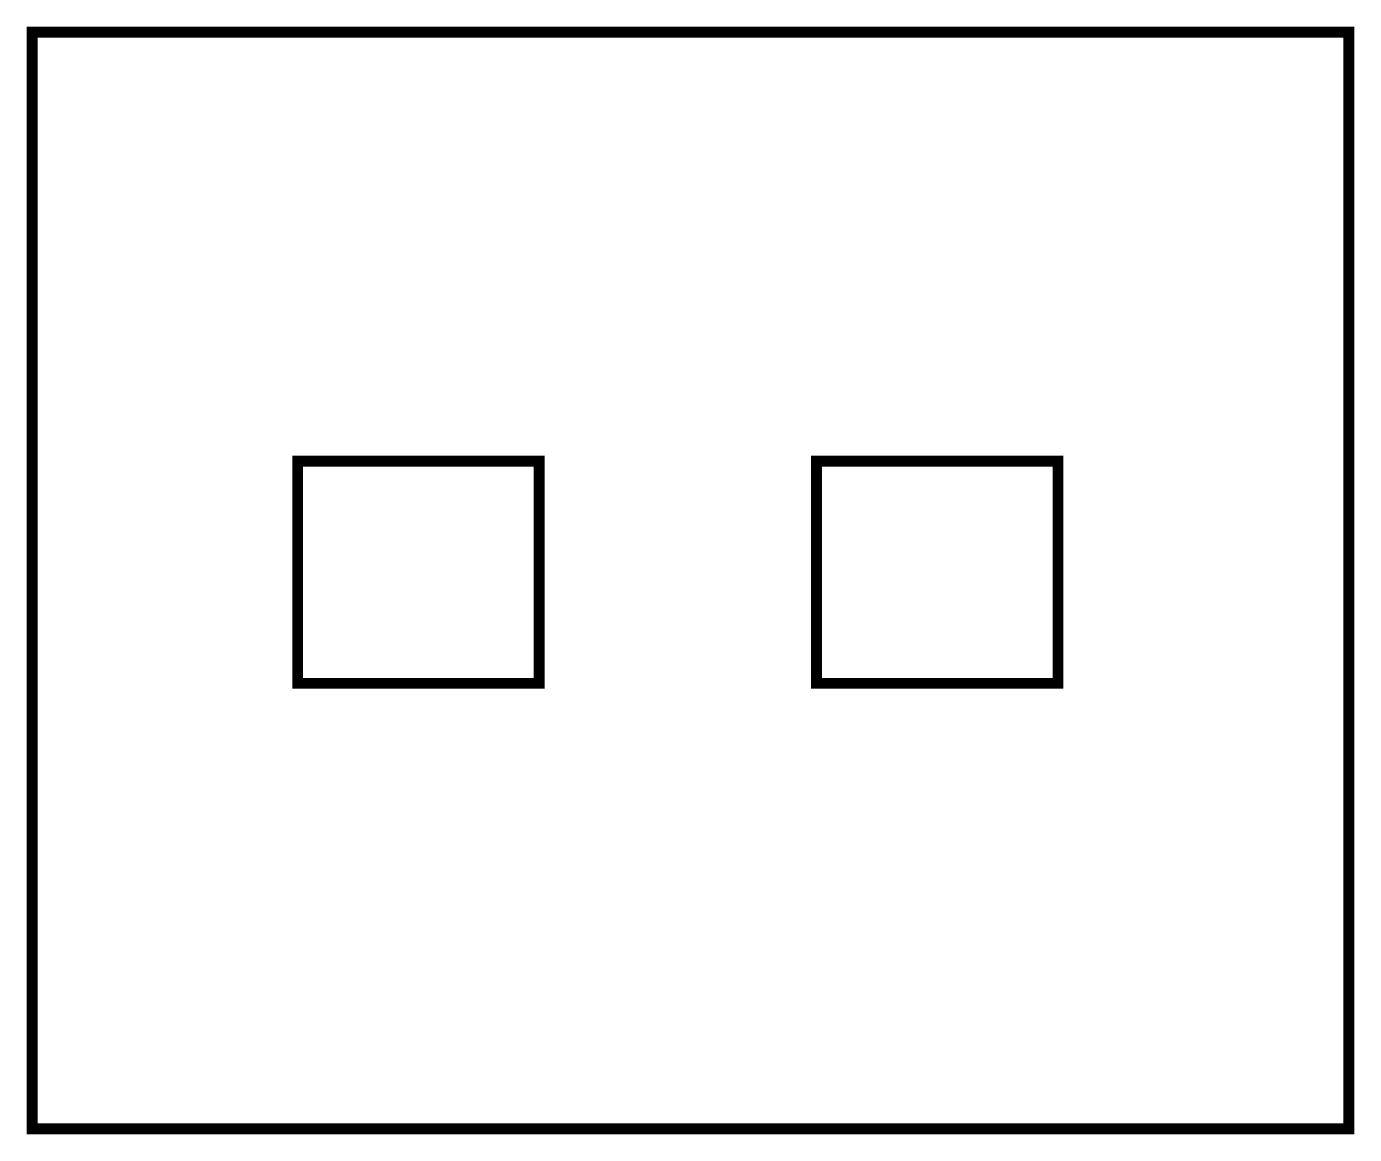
# Model space of a CAD drawing. Extents: x 0.22 to 1.56, y 10.31 to 11.44.
import ezdxf

# ---------------------------------------------------------------- set-up
doc = ezdxf.new("R2010")
doc.units = 0
doc.layers.get('0').update_dxf_attribs({"linetype": 'CONTINUOUS'})

msp = doc.modelspace()

# ---------------------------------------------------------------- linework, layer by layer
at = {"color": 0}
for points, const_width in [([(0.222222, 11.4301), (1.55556, 11.4301), (1.55556, 10.319), (0.222222, 10.319), (0.222222, 11.4301)], 0.011111), ([(0.735678, 10.9954), (0.491265, 10.9954), (0.491265, 10.7703), (0.735678, 10.7703), (0.735678, 10.9954)], 0.010876), ([(1.26085, 10.9954), (1.01644, 10.9954), (1.01644, 10.7703), (1.26085, 10.7703), (1.26085, 10.9954)], 0.010876)]:
    msp.add_lwpolyline(points, close=True, dxfattribs=dict(at, const_width=const_width))

doc.saveas('drawing.dxf')
